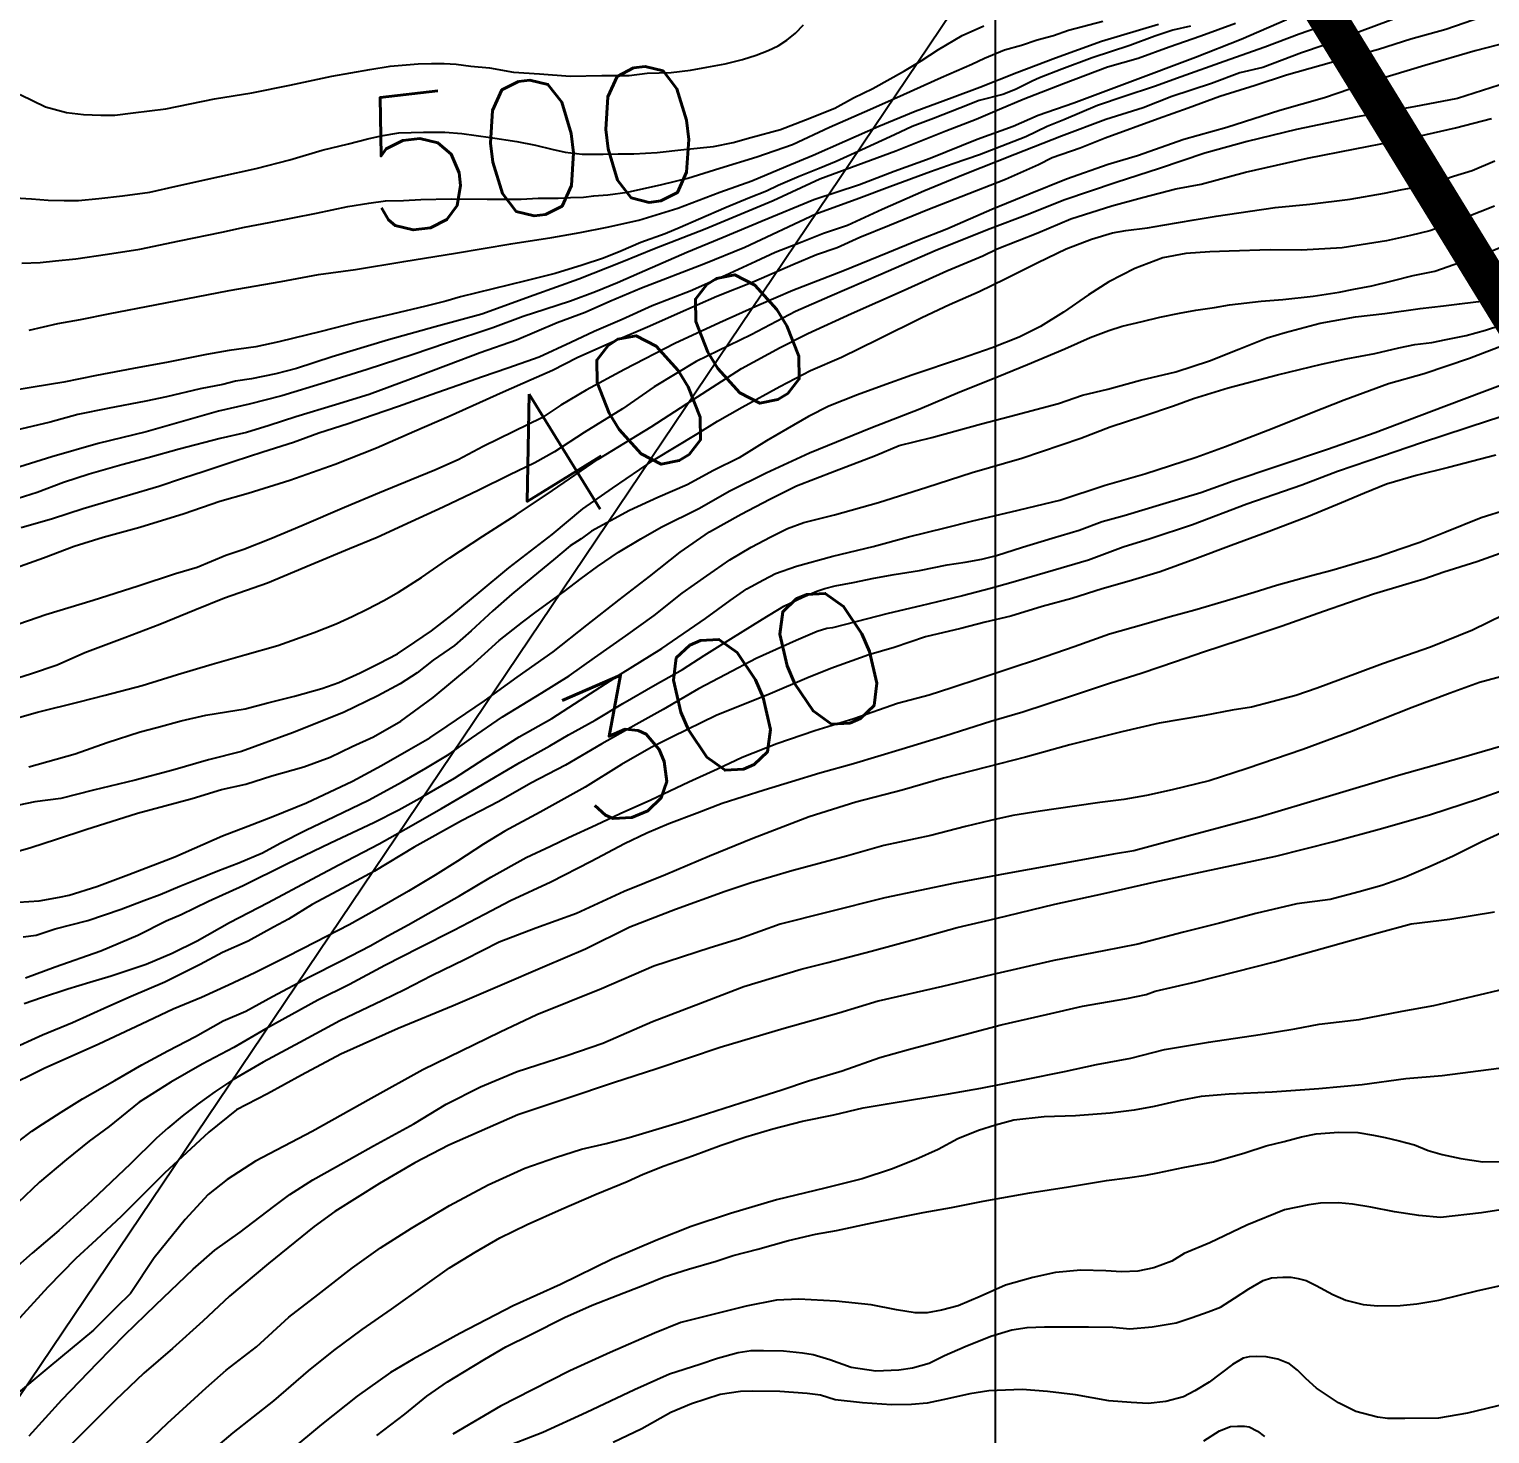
# Model space of a CAD drawing. Header units: millimetres. Extents: x 548366 to 1117317, y 7446967 to 14899125.
# Drawn here: x 555056.7 to 555515.4, y 7456425.4 to 7456866.6 of the extents above; entities that cross this region are included whole.
import ezdxf
from ezdxf.enums import TextEntityAlignment as Align

# ---------------------------------------------------------------- set-up
doc = ezdxf.new("R2010")
doc.units = ezdxf.units.MM
doc.header["$MEASUREMENT"] = 0
doc.linetypes.add('ACAD_ISO11W100', pattern=[33, 12, -3, 12, -3, 0, -3])
for name, color, linetype in [('CURVA_INTERMEDIÁRIA', 32, 'Continuous'), ('CURVA_MESTRA', 36, 'Continuous'), ('ELETRO_PROP', 230, 'Continuous'), ('MALHA_TM', 8, 'Continuous'), ('RADIAIS', 222, 'Continuous'), ('TXT_CURVA_MESTRA', 7, 'Continuous')]:
    doc.layers.add(name, color=color, linetype=linetype)
doc.styles.add('ROMANS', font='romans.shx')

msp = doc.modelspace()

# ---------------------------------------------------------------- linework, layer by layer
at = {"layer": 'CURVA_INTERMEDIÁRIA'}
for points, elevation in [([(555466.38, 7456868.75), (555455.54, 7456865.08), (555444.7, 7456860.96), (555432.01, 7456856.44), (555418.48, 7456851.61), (555410.06, 7456848.56), (555400.56, 7456845.43), (555392.23, 7456842.65), (555381.57, 7456838.09), (555376.41, 7456836.08), (555369.69, 7456832.77), (555364.04, 7456830.62), (555355.08, 7456827.13), (555346.84, 7456824.35), (555339.76, 7456821.84), (555326.98, 7456817.07), (555317.22, 7456813.4), (555303.69, 7456808.48), (555281.42, 7456798.06), (555268.52, 7456792.78), (555248.99, 7456785.26), (555238.99, 7456781.01), (555231.29, 7456777.61), (555222.51, 7456774.39), (555209.7, 7456768.93), (555198.32, 7456764.9), (555188.37, 7456761.14), (555176.39, 7456756.71), (555163.4, 7456751.88), (555152.82, 7456748.56), (555140.37, 7456744.8), (555132.04, 7456742.12), (555124.89, 7456739.94), (555116.65, 7456738.06), (555103.74, 7456734.65), (555093.98, 7456731.97), (555085.74, 7456729.73), (555075.52, 7456726.78), (555067.46, 7456724.18), (555059.13, 7456721.05), (555047.15, 7456717.34)], 440), ([(555050.89, 7456696.89), (555061.13, 7456700.5), (555070.76, 7456704.16), (555079.91, 7456707.02), (555091.45, 7456710.2), (555105.37, 7456714.49), (555116.58, 7456718.35), (555125.41, 7456720.89), (555138.54, 7456724.95), (555152.7, 7456729.95), (555165.75, 7456735.12), (555177.68, 7456740.29), (555188.56, 7456745), (555205.51, 7456752.71), (555214.26, 7456756.53), (555220.98, 7456759.53), (555228.78, 7456763.43), (555239.36, 7456768.19), (555251.61, 7456773.44), (555260.28, 7456777.34), (555272.59, 7456782.7), (555284.2, 7456787.39), (555296.54, 7456792.64), (555303.94, 7456795.82), (555310.46, 7456798.05), (555317.54, 7456801.23), (555326.83, 7456805.08), (555338.92, 7456809.93), (555349.34, 7456814.06), (555363.27, 7456819.47), (555373.61, 7456824.08), (555377.96, 7456826.27), (555386.71, 7456829.37), (555394.59, 7456832.47), (555411.22, 7456838.51), (555420.61, 7456841.93), (555430.6, 7456845.54), (555441.74, 7456849.04), (555451.53, 7456852.22), (555469.75, 7456857.38), (555480.39, 7456860.35), (555490.58, 7456863.53), (555501.56, 7456866.55), (555513.09, 7456870.6)], 420), ([(555487.99, 7456870.8), (555475.27, 7456866.05), (555463.35, 7456861.58), (555456.27, 7456859.16), (555444.13, 7456854.56), (555436.87, 7456852.86), (555428, 7456849.55), (555415.55, 7456845.43), (555406.5, 7456841.94), (555394.79, 7456838.23), (555380.91, 7456833.03), (555366.21, 7456827.21), (555350.08, 7456820.86), (555337.66, 7456815.72), (555324.58, 7456809.99), (555313.65, 7456804.88), (555306.12, 7456802.38), (555299.31, 7456799.69), (555290.98, 7456796.47), (555284.92, 7456793.65), (555275.33, 7456789.26), (555264.22, 7456784.34), (555252.31, 7456779.68), (555242.9, 7456775.38), (555234.07, 7456771.59), (555226.72, 7456768.19), (555216.78, 7456763.62), (555207.01, 7456760.13), (555199.04, 7456757.44), (555193.39, 7456755.38), (555182.95, 7456751.77), (555172.64, 7456748.1), (555164.67, 7456745.33), (555156.79, 7456742.64), (555147.65, 7456739.69), (555139.67, 7456736.73), (555130.03, 7456733.75), (555120.98, 7456730.79), (555111.66, 7456727.66), (555104.85, 7456725.51), (555097.41, 7456722.92), (555087.47, 7456720.05), (555073.6, 7456715.89), (555064.01, 7456712.76), (555054.15, 7456709.98)], 430), ([(555054.39, 7456793.09), (555060.06, 7456793.28), (555064.88, 7456793.84), (555071.3, 7456794.41), (555081.22, 7456795.92), (555091.42, 7456797.52), (555103.89, 7456800.07), (555117.11, 7456802.81), (555124.29, 7456804.41), (555132.01, 7456805.85), (555146.84, 7456808.78), (555156.75, 7456810.95), (555163.36, 7456811.99), (555168.56, 7456812.65), (555174.23, 7456812.74), (555179.61, 7456813.12), (555189.21, 7456813.32), (555200.45, 7456813.22), (555211.22, 7456813.22), (555216.51, 7456813.5), (555222.74, 7456813.5), (555226.62, 7456813.69), (555230.77, 7456813.79), (555233.98, 7456814.26), (555238.42, 7456814.54), (555244.56, 7456815.39), (555255.32, 7456817.77), (555263.53, 7456819.84), (555273.55, 7456822.96), (555285.16, 7456826.45), (555296.4, 7456830.41), (555308.02, 7456835.79), (555320.68, 7456841.36), (555331.23, 7456846.12), (555343.13, 7456851.41), (555352.67, 7456855.65), (555356.73, 7456857.45), (555362.96, 7456860.09), (555368.35, 7456861.6), (555373.26, 7456863.3), (555378.36, 7456864.62), (555383.08, 7456866.32), (555393.84, 7456869.11)], 490), ([(555421.4, 7456867.54), (555415.8, 7456866.29), (555410.2, 7456864.43), (555402.31, 7456861.52), (555390.48, 7456857.58), (555380.94, 7456854.06), (555373.93, 7456851.33), (555371.64, 7456850.29), (555370.4, 7456849.67), (555368.53, 7456848.74), (555366.45, 7456847.7), (555362.41, 7456846.04), (555355.04, 7456844.17), (555348.92, 7456841.79), (555340.62, 7456838.58), (555333.98, 7456835.98), (555328.38, 7456833.39), (555318.14, 7456828.69), (555310.05, 7456825.06), (555304.76, 7456822.88), (555298.43, 7456820.29), (555291.89, 7456817.49), (555288.26, 7456815.73), (555282.87, 7456813.66), (555275.6, 7456810.55), (555266.89, 7456806.81), (555261.08, 7456804.33), (555256.41, 7456802.36), (555248.76, 7456799.59), (555242.43, 7456796.9), (555237.03, 7456794.72), (555230.29, 7456792.44), (555221.89, 7456789.85), (555212.65, 7456787.57), (555202.38, 7456785.08), (555192.11, 7456782.49), (555187.47, 7456781.21), (555181.24, 7456779.55), (555170.66, 7456777.06), (555159.76, 7456774.58), (555148.35, 7456771.67), (555135.07, 7456768.36), (555127.81, 7456766.8), (555119.51, 7456765.66), (555112.35, 7456764.42), (555100.35, 7456762.02), (555089.46, 7456760.05), (555077.83, 7456757.77), (555067.56, 7456755.69), (555057.86, 7456754.1), (555048, 7456752.45)], 470), ([(555435.53, 7456868.4), (555424.6, 7456864.37), (555414.66, 7456860.97), (555404.92, 7456857.35), (555395.34, 7456854.66), (555381.45, 7456849.38), (555368.82, 7456844.46), (555361.38, 7456841.41), (555354.12, 7456838.19), (555344.57, 7456834.57), (555328.8, 7456828.3), (555304.96, 7456819.44), (555290.3, 7456812.69), (555268.98, 7456803.73), (555253.03, 7456797.65), (555242.77, 7456793.39), (555229.24, 7456788.11), (555215.26, 7456783), (555198.78, 7456777.09), (555184.2, 7456773.12), (555169.5, 7456769), (555151.76, 7456763.63), (555140.65, 7456760.05), (555134.13, 7456758.32), (555126.52, 7456756.8), (555121.41, 7456755.99), (555117.47, 7456755.01), (555110.39, 7456753.67), (555099.82, 7456751.16), (555093.28, 7456749.73), (555081.27, 7456747.49), (555071.95, 7456745.61), (555063.29, 7456743.19), (555052.18, 7456740.5)], 460), ([(555053.79, 7456846.13), (555061.82, 7456842.17), (555068.34, 7456840.38), (555073.72, 7456839.81), (555079.2, 7456839.62), (555083.54, 7456839.62), (555089.31, 7456840.28), (555099.58, 7456841.61), (555114.88, 7456844.72), (555126.6, 7456846.61), (555138.5, 7456849.06), (555151.72, 7456851.8), (555163.62, 7456853.97), (555170.04, 7456854.93), (555178.82, 7456855.68), (555182.98, 7456855.78), (555186.94, 7456855.78), (555190.72, 7456855.59), (555195.35, 7456854.93), (555201.21, 7456854.46), (555208.76, 7456853.13), (555216.89, 7456852.57), (555226.52, 7456851.81), (555236.53, 7456852), (555245.13, 7456852.1), (555250.79, 7456852.76), (555258.25, 7456853.04), (555264.3, 7456853.7), (555269.49, 7456854.65), (555275.25, 7456855.68), (555280.64, 7456857.1), (555284.98, 7456858.42), (555288.76, 7456859.93), (555291.88, 7456861.35), (555294.61, 7456863.14), (555297.35, 7456865.31), (555299.81, 7456867.95)], 510), ([(555056.61, 7456772.09), (555065.67, 7456774.17), (555072.76, 7456775.39), (555082.09, 7456777.29), (555096.17, 7456780.03), (555119.5, 7456784.56), (555135.84, 7456787.29), (555147.55, 7456789.56), (555159.16, 7456791.11), (555174.27, 7456793.66), (555190.51, 7456796.2), (555207.89, 7456799.13), (555220.83, 7456801.11), (555229.69, 7456802.74), (555238.19, 7456804.44), (555248.11, 7456806.61), (555260.39, 7456810.38), (555273.61, 7456815.39), (555283.62, 7456818.97), (555294.3, 7456823.5), (555302.86, 7456827.04), (555312.78, 7456831.38), (555323.55, 7456836.1), (555334.88, 7456840.82), (555346.5, 7456845.16), (555355.19, 7456848.37), (555366.81, 7456853.04), (555378.99, 7456857.57), (555393.44, 7456862.85), (555411.39, 7456868.14)], 480), ([(555524.16, 7456863.27), (555510.78, 7456859.82), (555495, 7456855.21), (555479.39, 7456850.43), (555463.45, 7456845.07), (555449.44, 7456841.09), (555432.77, 7456835.68), (555419.3, 7456831.96), (555404.76, 7456826.82), (555395.55, 7456824.13), (555382.43, 7456819.52), (555371, 7456814.92), (555359.03, 7456809.96), (555344.84, 7456803.75), (555335.8, 7456800.21), (555326.34, 7456796.34), (555312.24, 7456790.59), (555296.46, 7456784.56), (555285.83, 7456779.87), (555273.5, 7456774.38), (555259.44, 7456767.87), (555243.66, 7456759.72), (555231.6, 7456753.25), (555223.62, 7456748.47), (555217.62, 7456744.52), (555208.85, 7456740.27), (555199.27, 7456735.49), (555191.38, 7456731.33), (555184.02, 7456728.05), (555176.67, 7456725.04), (555166.65, 7456720.96), (555155.67, 7456716.39), (555142.29, 7456710.55), (555132.53, 7456706.47), (555124.02, 7456703.11), (555118.44, 7456701.25), (555109.4, 7456697.53), (555102.57, 7456695.49), (555090.89, 7456691.63), (555076.79, 7456687.11), (555061.9, 7456682.6), (555050.73, 7456678.79)], 410), ([(555047.33, 7456648.69), (555059.3, 7456652.05), (555072.32, 7456655.29), (555080.47, 7456657.41), (555092.09, 7456660.42), (555103.26, 7456663.88), (555114.07, 7456667.16), (555124.36, 7456670.08), (555134.73, 7456673), (555146.15, 7456677.13), (555153.06, 7456679.78), (555158.12, 7456682.09), (555162.81, 7456684.39), (555168.04, 7456687.14), (555172.65, 7456689.79), (555179.84, 7456694.4), (555188.79, 7456700.51), (555199.12, 7456707.31), (555209.58, 7456714.04), (555221.02, 7456721.66), (555235.38, 7456731.49), (555252.01, 7456741.73), (555265.04, 7456750.15), (555280.38, 7456759.98), (555292.52, 7456766.62), (555301.18, 7456771.01), (555314.92, 7456777.3), (555331.5, 7456784.57), (555344.89, 7456790.68), (555356.2, 7456795.43), (555360.64, 7456797.65), (555373.4, 7456802.61), (555383.78, 7456807.03), (555396.63, 7456811.11), (555406.29, 7456813.68), (555416.75, 7456816.42), (555424.72, 7456817.95), (555438.64, 7456821.67), (555458.14, 7456826.1), (555473.12, 7456829.02), (555484.9, 7456831.27), (555493.06, 7456833.04), (555504.58, 7456835.61), (555515.93, 7456838.53)], 390), ([(555056.49, 7456634.93), (555071.12, 7456639.01), (555081.14, 7456642.55), (555091.49, 7456645.87), (555096.72, 7456647.28), (555104.34, 7456649.32), (555112.14, 7456651.09), (555118.61, 7456652.15), (555124.47, 7456653.13), (555131.65, 7456654.99), (555139.98, 7456657.11), (555148.58, 7456659.51), (555153.9, 7456661.37), (555160.62, 7456664.44), (555166.47, 7456667.36), (555172.32, 7456670.38), (555177.82, 7456674.01), (555182.96, 7456677.64), (555189.52, 7456682.6), (555197.94, 7456689.69), (555207.25, 7456697.39), (555215.46, 7456703.68), (555220.95, 7456707.84), (555230.53, 7456715.9), (555239.84, 7456722.46), (555252.78, 7456731.23), (555266.43, 7456739.46), (555272.88, 7456743.42), (555280.6, 7456747.85), (555292.39, 7456754.32), (555302.05, 7456759.37), (555311.8, 7456763.62), (555323.33, 7456769.2), (555337.05, 7456776.08), (555345.65, 7456780.16), (555355.04, 7456784.23), (555363.2, 7456788.22), (555373.48, 7456793.27), (555382.35, 7456797.61), (555390.33, 7456800.62), (555396.89, 7456802.66), (555401.05, 7456803.37), (555407.88, 7456804.16), (555412.75, 7456804.99), (555422.5, 7456806.67), (555429.41, 7456807.82), (555440.14, 7456809.42), (555448.03, 7456810.57), (555458.85, 7456811.63), (555471.52, 7456813.23), (555482.34, 7456815.09), (555487.83, 7456816.27), (555493.68, 7456817.33), (555498.91, 7456818.66), (555503.97, 7456820.43), (555509.82, 7456822.2), (555517, 7456825.22)], 380), ([(555516.89, 7456810.99), (555503.41, 7456805.7), (555496.56, 7456803.26), (555490.46, 7456801.76), (555482.95, 7456800.08), (555469.07, 7456797.92), (555456.3, 7456797.17), (555446.36, 7456797.26), (555433.51, 7456796.88), (555427.41, 7456796.69), (555419.91, 7456796.13), (555412.68, 7456794.81), (555403.86, 7456791.44), (555395.79, 7456787.22), (555389.32, 7456783.19), (555381.48, 7456777.7), (555374.26, 7456773.2), (555367.6, 7456769.82), (555359.06, 7456766.54), (555349.49, 7456763.17), (555333.82, 7456757.92), (555324.53, 7456754.54), (555316.76, 7456751.69), (555307.76, 7456748.22), (555301.38, 7456744.94), (555294.71, 7456741.09), (555288.24, 7456737.25), (555279.61, 7456732), (555271.54, 7456727.97), (555263.28, 7456723.47), (555254.12, 7456719.46), (555245.2, 7456715.43), (555233.29, 7456708.87), (555230, 7456706.52), (555226.53, 7456704.27), (555221.28, 7456699.96), (555214.8, 7456694.52), (555208.2, 7456689.12), (555202.29, 7456683.87), (555195.44, 7456677.59), (555190.19, 7456672.99), (555183.52, 7456668.4), (555178.46, 7456664.46), (555173.2, 7456660.99), (555166.19, 7456657.2), (555155.4, 7456651.95), (555139.36, 7456645.57), (555123.31, 7456639.67), (555112.99, 7456637.04), (555101.76, 7456633.8), (555089.94, 7456630.71), (555076.8, 7456627.61), (555066.57, 7456624.99), (555058.41, 7456623.86), (555047.9, 7456621.71)], 370), ([(555049.54, 7456607.31), (555057.14, 7456609.56), (555065.2, 7456612.14), (555074.49, 7456615.23), (555090.63, 7456620.29), (555107.8, 7456624.89), (555117.09, 7456627.79), (555124.69, 7456629.48), (555132.85, 7456632.11), (555142.87, 7456634.88), (555151.22, 7456637.88), (555158.07, 7456641.26), (555164.83, 7456644.35), (555173.37, 7456649.23), (555183.5, 7456656.63), (555195.23, 7456666.38), (555204.3, 7456674.53), (555211.62, 7456680.34), (555215.93, 7456683.62), (555224.66, 7456690), (555230.01, 7456694.03), (555235.17, 7456697.78), (555241.73, 7456702.28), (555248.77, 7456706.5), (555255.15, 7456710.15), (555267.14, 7456716.13), (555276.53, 7456721.47), (555288.07, 7456727.28), (555301.77, 7456733.47), (555321, 7456741.35), (555336.36, 7456747.39), (555348.94, 7456752.64), (555358.69, 7456756.58), (555370.24, 7456761.27), (555381.96, 7456766.15), (555389.85, 7456769.8), (555395.73, 7456772), (555399.96, 7456773.31), (555406.24, 7456774.81), (555411.78, 7456776.12), (555417.97, 7456777.43), (555423.04, 7456778.37), (555428.95, 7456779.21), (555433.64, 7456780.06), (555443.59, 7456781.18), (555450.34, 7456781.65), (555459.91, 7456782.78), (555468.05, 7456784.03), (555472.65, 7456784.88), (555478.37, 7456786), (555484.75, 7456787.5), (555491.32, 7456789.19), (555498.17, 7456790.6), (555506.14, 7456793.41), (555515.06, 7456796.6), (555521.53, 7456799.32)], 360), ([(555054.75, 7456581.5), (555058.88, 7456582.06), (555064.79, 7456584.03), (555075.11, 7456586.66), (555085.52, 7456590.13), (555092.65, 7456592.94), (555097.82, 7456594.81), (555104.01, 7456597.44), (555109.25, 7456599.46), (555115.92, 7456602.18), (555122.48, 7456604.71), (555129.9, 7456607.9), (555135.53, 7456610.9), (555143.5, 7456615.03), (555152.51, 7456619.24), (555163.21, 7456624.4), (555173.77, 7456630.19), (555181.19, 7456634.5), (555188.6, 7456638.9), (555195.54, 7456643.87), (555205.3, 7456650.62), (555217.69, 7456658.12), (555226.28, 7456663.43), (555234.17, 7456669.15), (555244.02, 7456676.09), (555252.93, 7456682.47), (555261.75, 7456689.4), (555269.5, 7456694.89), (555276.72, 7456699.96), (555283.38, 7456703.89), (555289.57, 7456707.17), (555294.83, 7456709.71), (555299.99, 7456711.67), (555309.56, 7456714.02), (555323.45, 7456717.96), (555338.53, 7456722.69), (555352.79, 7456727.38), (555368.37, 7456731.88), (555386.94, 7456738.16), (555396.11, 7456741.66), (555406.71, 7456745.13), (555416.1, 7456748.32), (555422.38, 7456750.57), (555433.27, 7456753.94), (555448.75, 7456758.07), (555462.51, 7456761.37), (555470.3, 7456763.06), (555479.3, 7456764.75), (555486.81, 7456766.53), (555491.88, 7456767.56), (555497.22, 7456768.22), (555501.73, 7456769.15), (555507.92, 7456770.37), (555514.02, 7456772.06), (555518.9, 7456773.65)], 340), ([(555055.45, 7456568.58), (555064.85, 7456572.08), (555079.13, 7456577.05), (555090.74, 7456582.02), (555099.65, 7456586.48), (555104.34, 7456588.51), (555113.01, 7456592.65), (555123.88, 7456597.62), (555137.61, 7456604.43), (555151.33, 7456611.06), (555164.86, 7456617.39), (555172.78, 7456621.35), (555180.33, 7456625.58), (555190.19, 7456631.38), (555199.78, 7456637.46), (555210.56, 7456644.36), (555220.85, 7456650.04), (555229.7, 7456655.84), (555242.41, 7456663.95), (555255.4, 7456672.05), (555269.04, 7456681.53), (555276.84, 7456687.12), (555282, 7456690.8), (555287.25, 7456693.65), (555291.03, 7456695.59), (555297.66, 7456697.89), (555309.09, 7456701.11), (555321.71, 7456704.15), (555332.86, 7456707.09), (555344.36, 7456709.97), (555353.02, 7456712.18), (555365.09, 7456715.04), (555380.39, 7456718.63), (555394.57, 7456723.41), (555407.01, 7456726.91), (555423.12, 7456732.11), (555432.34, 7456735.52), (555447.08, 7456741.13), (555459.33, 7456746.1), (555469.65, 7456750.15), (555483.62, 7456755.26), (555494.76, 7456758.39), (555509.05, 7456763.27), (555520.75, 7456767.78)], 330), ([(555055.07, 7456560.58), (555060.52, 7456562.47), (555068.81, 7456565.12), (555075.65, 7456567.29), (555082.4, 7456569.22), (555087.71, 7456571.07), (555093.35, 7456572.92), (555101.55, 7456576.37), (555109.41, 7456580.2), (555119.54, 7456585.99), (555131.69, 7456592.26), (555145.45, 7456599.57), (555153.89, 7456604.15), (555166.58, 7456610.72), (555174.95, 7456615.39), (555186.13, 7456621.82), (555197.23, 7456628.25), (555210.75, 7456636.21), (555220.14, 7456641.48), (555226.01, 7456644.93), (555234.46, 7456649.6), (555243.14, 7456654.74), (555253.28, 7456660.61), (555261.81, 7456665.43), (555268.69, 7456669.82), (555277.06, 7456675.13), (555286.96, 7456681.24), (555293.63, 7456685.34), (555299.59, 7456688.23), (555304.01, 7456690.08), (555306.51, 7456690.89), (555309.8, 7456691.77), (555315.49, 7456692.76), (555321.93, 7456694.13), (555328.36, 7456695.33), (555336.25, 7456696.54), (555344.94, 7456698.31), (555350.57, 7456699.19), (555355.88, 7456700.08), (555360.46, 7456701.28), (555368.59, 7456703.86), (555377.92, 7456706.67), (555386.44, 7456709.2), (555393.6, 7456711.93), (555400.52, 7456713.86), (555412.75, 7456717.48), (555424.65, 7456721.1), (555434.79, 7456724.71), (555448.21, 7456729.25), (555464.46, 7456734.72), (555479.42, 7456739.95), (555497.04, 7456746.62), (555512.88, 7456752.61), (555525.43, 7456757.27)], 320), ([(555527.86, 7456747.69), (555515.33, 7456743.64), (555493.93, 7456736.65), (555477.44, 7456731.02), (555467.54, 7456727.65), (555456.37, 7456723.35), (555439.08, 7456717.4), (555422.02, 7456710.89), (555408.67, 7456706.47), (555400.25, 7456703.85), (555389.31, 7456699.83), (555378.21, 7456696.54), (555364.94, 7456692.68), (555358.58, 7456690.91), (555349.74, 7456688.63), (555336.71, 7456685.42), (555326.41, 7456683.09), (555316.28, 7456680.43), (555308.95, 7456678.59), (555307.21, 7456678.32), (555304.15, 7456677.43), (555297.56, 7456674.62), (555285.01, 7456668.91), (555275.43, 7456663.85), (555266.83, 7456659.43), (555255.81, 7456652.92), (555247.28, 7456648.17), (555236.53, 7456642.16), (555225.1, 7456635.41), (555214.24, 7456629.78), (555204.19, 7456623.99), (555192.44, 7456617.89), (555177.58, 7456609.63), (555165.11, 7456602.15), (555153.6, 7456595.96), (555145.48, 7456591.62), (555138.08, 7456587.04), (555133.41, 7456584.55), (555125.47, 7456580.15), (555117.34, 7456576.53), (555110.34, 7456572.75), (555099.24, 7456567.29), (555088.7, 7456562.71), (555081.38, 7456559.49), (555070.21, 7456554.45), (555060.88, 7456550.6), (555050.26, 7456545.77)], 310), ([(555053.37, 7456517.3), (555057.48, 7456520.43), (555060.85, 7456522.68), (555066.7, 7456526.44), (555073.38, 7456530.62), (555083.59, 7456536.41), (555092.04, 7456541.31), (555100.24, 7456545.65), (555108.85, 7456550.15), (555117.54, 7456555.13), (555124.67, 7456558.16), (555133.04, 7456562.74), (555144.46, 7456568.77), (555154.68, 7456573.91), (555163.76, 7456578.65), (555169.29, 7456581.77), (555175.72, 7456585.22), (555182, 7456588.84), (555191.81, 7456594.38), (555201.62, 7456600.25), (555212.72, 7456606.44), (555220.42, 7456609.94), (555226.05, 7456612.67), (555234.74, 7456616.69), (555242.22, 7456620.23), (555251.87, 7456624.57), (555263.86, 7456630.19), (555272.87, 7456634.29), (555280.57, 7456637.88), (555291.43, 7456642.22), (555303.41, 7456646.32), (555315.64, 7456650.1), (555329.4, 7456654.84), (555339.35, 7456657.53), (555346.43, 7456659.78), (555355.36, 7456662.76), (555365.41, 7456666.13), (555372.97, 7456668.62), (555384.8, 7456672.72), (555395.96, 7456676.69), (555406.74, 7456679.75), (555415.02, 7456682.08), (555422.74, 7456684.25), (555432.72, 7456687.14), (555441.41, 7456689.79), (555448.4, 7456691.96), (555459.41, 7456694.98), (555465.77, 7456696.66), (555472.12, 7456698.51), (555480.01, 7456700.84), (555487.57, 7456703.42), (555493.44, 7456705.5), (555501.24, 7456708.56), (555512.67, 7456713.22), (555520.77, 7456715.67)], 290), ([(555521.54, 7456702.97), (555511.28, 7456699.24), (555500.93, 7456696.02), (555494.72, 7456693.79), (555489.01, 7456692.21), (555478.85, 7456689.14), (555463.21, 7456683.68), (555450.21, 7456679.05), (555436.72, 7456674.58), (555425.48, 7456670.89), (555416.7, 7456667.83), (555406.19, 7456664.27), (555395.92, 7456661.05), (555383.67, 7456656.99), (555368.69, 7456652.11), (555358.68, 7456649.1), (555344.28, 7456644.55), (555330.79, 7456640.41), (555315.55, 7456635.78), (555304.98, 7456632.86), (555296.04, 7456630.21), (555287.52, 7456627.57), (555274.27, 7456623.35), (555266.41, 7456620.29), (555257.55, 7456616.98), (555250.6, 7456614.09), (555243.67, 7456610.72), (555233.16, 7456605.18), (555220.49, 7456598.64), (555207.82, 7456592.77), (555199.63, 7456588.55), (555189.97, 7456583.45), (555179.29, 7456578), (555168.37, 7456572.46), (555157.27, 7456566.5), (555147.26, 7456561.62), (555139.17, 7456557.1), (555130.98, 7456552.56), (555120.88, 7456546.77), (555111.03, 7456541.47), (555101.09, 7456535.85), (555091.16, 7456529.56), (555081.76, 7456521.89), (555075.46, 7456517.34), (555068.34, 7456511.55), (555059.9, 7456504.44), (555053.11, 7456497.9)], 280), ([(555524.68, 7456685.03), (555509.99, 7456677.79), (555496.76, 7456672.44), (555481.64, 7456667.2), (555468.51, 7456662.37), (555461.19, 7456659.59), (555454.47, 7456657.29), (555446.91, 7456655.29), (555440.51, 7456653.61), (555434.52, 7456652.67), (555425.81, 7456650.99), (555411.53, 7456648.58), (555399.77, 7456645.85), (555383.53, 7456641.83), (555369.56, 7456637.95), (555357.28, 7456634.8), (555343.84, 7456631.34), (555330.82, 7456627.56), (555316.25, 7456623.75), (555301.66, 7456619.23), (555283.91, 7456612.42), (555270.37, 7456606.86), (555256.51, 7456600.98), (555243.51, 7456595.69), (555228.5, 7456588.87), (555215.8, 7456584.26), (555204.25, 7456579.85), (555193.54, 7456574.4), (555183.04, 7456569.26), (555174.54, 7456564.85), (555167.65, 7456561.53), (555154.21, 7456555.13), (555141.61, 7456548.31), (555130.17, 7456542.12), (555120.61, 7456536.56), (555114.94, 7456532.79), (555109.74, 7456529.05), (555104.7, 7456525.17), (555100.18, 7456521.39), (555096.61, 7456518.24), (555088.42, 7456510.16), (555076.35, 7456498.62), (555065.95, 7456489.29), (555057.62, 7456482.17), (555051.22, 7456476.5)], 270), ([(555524.19, 7456664.65), (555512.12, 7456661.4), (555502.98, 7456658.04), (555491.03, 7456653.49), (555471.93, 7456646.04), (555456.7, 7456640.38), (555439.17, 7456634.4), (555427.2, 7456630.52), (555415.68, 7456627.64), (555407.6, 7456625.85), (555400.46, 7456624.59), (555392.9, 7456623.65), (555384.92, 7456622.5), (555374.21, 7456620.92), (555365.6, 7456619.56), (555358.57, 7456617.99), (555350.72, 7456616.18), (555339.8, 7456613.34), (555325.1, 7456610.2), (555313.34, 7456606.84), (555296.23, 7456602.22), (555283.42, 7456598.45), (555275.26, 7456595.7), (555259.62, 7456590.04), (555245.34, 7456584.48), (555231.38, 7456577.66), (555218.57, 7456572.2), (555204.42, 7456566.06), (555189.83, 7456559.77), (555172.51, 7456552.74), (555154.55, 7456544.66), (555142.16, 7456538.05), (555131.49, 7456532.21), (555121.72, 7456527.17), (555113.11, 7456520.14), (555099.15, 7456507.24), (555085.61, 7456493.7), (555077.68, 7456486.28), (555071.28, 7456480.41), (555062.56, 7456471.49), (555052.59, 7456460.58)], 260), ([(555056.69, 7456424.74), (555066.87, 7456436.07), (555078.11, 7456447.71), (555086.66, 7456456.5), (555096.42, 7456465.94), (555108.18, 7456477.06), (555115.01, 7456483.04), (555122.88, 7456488.7), (555133.48, 7456496.78), (555138.52, 7456500.56), (555145.73, 7456505.15), (555152.87, 7456509.13), (555164.84, 7456515.85), (555177.44, 7456522.77), (555187.63, 7456528.96), (555198.44, 7456534.42), (555209.88, 7456539.14), (555225.5, 7456544.22), (555236.84, 7456548.11), (555252.38, 7456554.92), (555267.5, 7456560.7), (555281.15, 7456565.84), (555299.06, 7456571.33), (555307.46, 7456573.43), (555321.11, 7456577), (555335.7, 7456580.99), (555348.09, 7456584.45), (555360.25, 7456587.21), (555378.73, 7456591.72), (555394.16, 7456595.08), (555410.33, 7456598.75), (555430.88, 7456603.18), (555448.2, 7456606.85), (555466.37, 7456611.46), (555481.8, 7456615.66), (555496.81, 7456619.96), (555511.79, 7456624.84), (555520.08, 7456627.78)], 240), ([(555519.05, 7456614.2), (555512.85, 7456611.36), (555503.93, 7456606.85), (555496.71, 7456603.57), (555488.62, 7456600.11), (555481.48, 7456597.59), (555474.34, 7456595.6), (555465.21, 7456593.18), (555454.81, 7456591.82), (555441.9, 7456588.78), (555430.46, 7456585.74), (555419.24, 7456582.98), (555404.85, 7456579.2), (555394.14, 7456577.1), (555378.5, 7456574.06), (555358.87, 7456569.55), (555343.54, 7456565.88), (555323.26, 7456561.32), (555310.98, 7456557.54), (555293.76, 7456552.72), (555273.71, 7456546.74), (555253.76, 7456540.02), (555240.22, 7456535.62), (555225.56, 7456530.74), (555210.13, 7456525.6), (555188.5, 7456516.05), (555177.79, 7456510.49), (555166.69, 7456504.04), (555152.62, 7456495.22), (555146.11, 7456490.5), (555131.83, 7456478.86), (555119.55, 7456468.58), (555111.15, 7456460.81), (555101.65, 7456452.13), (555092.62, 7456444.47), (555083.69, 7456435.87), (555069.42, 7456421.6)], 230), ([(555088.53, 7456417.78), (555100.08, 7456428.69), (555112.26, 7456439.81), (555118.5, 7456445.35), (555128.05, 7456452.69), (555138.24, 7456462.03), (555147.27, 7456469.06), (555158.19, 7456477.55), (555166.97, 7456483.82), (555176.73, 7456490.01), (555188.7, 7456497.14), (555200.77, 7456503.54), (555212.32, 7456508.79), (555221.98, 7456512.15), (555230.07, 7456514.77), (555237.83, 7456516.55), (555245.05, 7456518.48), (555261.85, 7456523.52), (555280.12, 7456529.39), (555293.03, 7456533.48), (555301.43, 7456536.21), (555312.01, 7456539.38), (555323.77, 7456543.58), (555332.8, 7456546.1), (555344.98, 7456549.35), (555361.88, 7456553.86), (555376.16, 7456557.11), (555387.46, 7456559.68), (555401.42, 7456562.09), (555407.51, 7456563.35), (555410.24, 7456564.4), (555423.05, 7456567.34), (555447.73, 7456573.63), (555462.72, 7456577.86), (555479.94, 7456582.68), (555490.65, 7456585.62), (555502.83, 7456586.99), (555516.9, 7456589.29)], 220), ([(555109.22, 7456415.93), (555120.68, 7456425.73), (555133.54, 7456435.78), (555144.42, 7456445.17), (555152.29, 7456451.57), (555161.19, 7456458.16), (555170.43, 7456464.51), (555181.06, 7456472.08), (555188.64, 7456477.52), (555196.7, 7456482.44), (555204.45, 7456486.89), (555213.1, 7456491.09), (555223.82, 7456495.95), (555234.7, 7456500.65), (555244.51, 7456504.68), (555249.52, 7456506.96), (555256.03, 7456509.52), (555264.94, 7456512.65), (555274.01, 7456516.1), (555281.75, 7456518.66), (555290.16, 7456521.13), (555299.48, 7456523.6), (555309.37, 7456525.58), (555318.6, 7456527.8), (555326.1, 7456529.06), (555334.43, 7456530.38), (555345.39, 7456532.19), (555355.53, 7456533.92), (555369.38, 7456536.72), (555381.83, 7456539.19), (555391.88, 7456541.34), (555402.66, 7456543.34), (555413.22, 7456546.14), (555427.07, 7456548.44), (555443.31, 7456550.83), (555454.19, 7456552.56), (555461.76, 7456554.06), (555474.37, 7456555.55), (555487.89, 7456558.1), (555497.79, 7456559.91), (555510.32, 7456562.88), (555519.96, 7456565.18)], 210), ([(555165.88, 7456424.88), (555174.61, 7456431.51), (555181.57, 7456437.16), (555188.04, 7456441.69), (555192.81, 7456444.68), (555199.77, 7456448.8), (555206.4, 7456452.68), (555214.22, 7456456.62), (555224.82, 7456461.95), (555233.47, 7456465.75), (555241.48, 7456468.9), (555249.89, 7456472.13), (555256.04, 7456474.72), (555263.72, 7456477.14), (555272.46, 7456479.65), (555277.71, 7456481.38), (555285.55, 7456483.4), (555295.1, 7456486.07), (555303.59, 7456488.09), (555310.22, 7456489.22), (555321.46, 7456491.64), (555329.55, 7456493.34), (555337.4, 7456494.88), (555346.37, 7456496.52), (555356.32, 7456498.46), (555370.96, 7456501.05), (555383.09, 7456502.99), (555394.98, 7456504.93), (555401.61, 7456505.82), (555407.35, 7456506.62), (555411.16, 7456507.35), (555419.08, 7456509.08), (555428.62, 7456510.85), (555438.41, 7456513.6), (555445.12, 7456515.87), (555450.78, 7456517.16), (555456.2, 7456518.69), (555460.89, 7456519.58), (555467.93, 7456520.15), (555473.91, 7456519.99), (555478.85, 7456519.18), (555482.49, 7456518.45), (555486.93, 7456517.4), (555491.71, 7456516.11), (555496.07, 7456514.41), (555500.44, 7456513.12), (555506.26, 7456511.9), (555513.22, 7456510.77), (555518.88, 7456510.93)], 190), ([(555524.27, 7456496.61), (555512.78, 7456494.75), (555499.89, 7456493.36), (555493.13, 7456493.92), (555485.43, 7456495.12), (555478.02, 7456496.61), (555472.28, 7456497.54), (555467.83, 7456497.91), (555462.18, 7456497.82), (555458.56, 7456497.35), (555450.96, 7456495.78), (555439.09, 7456490.87), (555427.41, 7456485.4), (555419.44, 7456481.98), (555415.55, 7456479.57), (555409.89, 7456477.53), (555404.89, 7456476.51), (555399.7, 7456476.23), (555394.78, 7456476.6), (555386.93, 7456476.74), (555378.96, 7456476), (555371.91, 7456474.43), (555363.29, 7456472.02), (555355.32, 7456468.5), (555348.46, 7456465.63), (555343.17, 7456464.24), (555338.73, 7456463.4), (555334.92, 7456463.4), (555329.08, 7456464.33), (555321.13, 7456465.89), (555310, 7456467), (555298.42, 7456467.65), (555291.37, 7456467.37), (555281.82, 7456465.52), (555272.18, 7456463.02), (555261.34, 7456460.33), (555253, 7456457), (555239.11, 7456450.95), (555226.5, 7456445.2), (555214.73, 7456439.18), (555204.72, 7456434.09), (555189.7, 7456425.29)], 180), ([(555204.49, 7456420.68), (555218, 7456425.92), (555231.72, 7456432.13), (555246.74, 7456439.26), (555257.77, 7456444.17), (555267.28, 7456447.25), (555272.85, 7456449.1), (555279.34, 7456450.95), (555283.41, 7456451.51), (555287.31, 7456451.6), (555293.61, 7456451.42), (555299.54, 7456450.77), (555302.88, 7456450.3), (555308.07, 7456448.73), (555314.84, 7456446.32), (555322.53, 7456445.21), (555329.76, 7456445.49), (555334.03, 7456446.14), (555339.31, 7456447.62), (555344.12, 7456449.95), (555350.61, 7456452.82), (555358.67, 7456456.06), (555365.26, 7456458.01), (555370.08, 7456458.75), (555375.55, 7456459.03), (555389.36, 7456459.03), (555396.96, 7456458.84), (555402.34, 7456458.38), (555409.38, 7456459.03), (555416.87, 7456460.26), (555421.87, 7456461.92), (555426.97, 7456463.68), (555430.77, 7456465.16), (555435.22, 7456467.94), (555439.67, 7456470.91), (555444.21, 7456473.5), (555446.81, 7456474.33), (555450.42, 7456474.61), (555452.93, 7456474.61), (555455.24, 7456474.15), (555457.75, 7456473.59), (555460.9, 7456471.93), (555466.09, 7456469.15), (555470.14, 7456467.39), (555475.61, 7456466), (555480.24, 7456465.63), (555487.2, 7456465.72), (555492.48, 7456466.18), (555499.43, 7456467.39), (555511.76, 7456470.35), (555522.61, 7456472.85)], 170), ([(555520.5, 7456434.84), (555508.36, 7456431.87), (555499.27, 7456430.3), (555488.73, 7456430.18), (555483.35, 7456430.18), (555480.11, 7456430.64), (555473.34, 7456432.4), (555467.87, 7456435.08), (555460.92, 7456439.72), (555457.58, 7456442.77), (555455.02, 7456445.38), (555452.43, 7456447.33), (555448.81, 7456448.81), (555445.11, 7456449.55), (555442.23, 7456449.64), (555439.82, 7456449.55), (555437.88, 7456449.09), (555434.54, 7456447.14), (555427.21, 7456441.59), (555422.77, 7456438.9), (555419.15, 7456436.95), (555413.68, 7456435.56), (555408.12, 7456434.92), (555402.74, 7456435.19), (555395.79, 7456435.75), (555385.22, 7456437.6), (555376.45, 7456438.62), (555368.48, 7456439.27), (555358, 7456438.9), (555352.07, 7456437.97), (555345.12, 7456436.4), (555338.72, 7456435.01), (555333.81, 7456434.55), (555327.53, 7456434.44), (555318.35, 7456435.09), (555309.83, 7456436.02), (555305.19, 7456437.5), (555301.02, 7456438.06), (555292.4, 7456438.7), (555283.87, 7456438.8), (555280.02, 7456438.7), (555273.62, 7456437.78), (555264.63, 7456434.81), (555258.14, 7456432.03), (555249.06, 7456426.94), (555240.07, 7456422.68)], 160)]:
    msp.add_lwpolyline(points, dxfattribs=dict(at, elevation=elevation))
at = {"layer": 'CURVA_MESTRA'}
for points, elevation in [([(555451.51, 7456869.57), (555437.27, 7456863.39), (555422.96, 7456857.7), (555401.45, 7456849.64), (555384.7, 7456843.37), (555373.52, 7456839.47), (555365.72, 7456835.98), (555354.43, 7456831.95), (555339.65, 7456825.96), (555328.27, 7456821.93), (555317.43, 7456817.72), (555303.12, 7456813.02), (555286.9, 7456806.3), (555274.62, 7456801.2), (555263.16, 7456796.45), (555248.37, 7456789.92), (555241.47, 7456786.88), (555234.5, 7456784.14), (555226.62, 7456781.19), (555218.56, 7456778.5), (555211.84, 7456776.36), (555202.25, 7456772.77), (555187.73, 7456767.94), (555177.25, 7456764.45), (555162.84, 7456759.66), (555149.76, 7456755.63), (555135.96, 7456751.42), (555125.75, 7456748.82), (555116.07, 7456746.58), (555107.29, 7456744.08), (555093.35, 7456740.1), (555078.29, 7456736.43), (555063.78, 7456732.23), (555052.04, 7456728.55)], 450), ([(555052.11, 7456813.59), (555057.4, 7456813.31), (555062.59, 7456812.93), (555067.69, 7456812.75), (555072.13, 7456812.75), (555078.55, 7456813.41), (555086.01, 7456814.26), (555094.52, 7456815.39), (555102.83, 7456817.28), (555116.51, 7456820.31), (555127.94, 7456822.86), (555138.52, 7456825.59), (555148.72, 7456828.61), (555156.94, 7456830.6), (555162.98, 7456832.11), (555167.23, 7456833.14), (555172.71, 7456834.09), (555180.46, 7456834.28), (555187.23, 7456834.2), (555192.52, 7456833.82), (555201.5, 7456832.6), (555209.81, 7456831.28), (555215.66, 7456830.14), (555220.76, 7456828.92), (555225.01, 7456827.97), (555230.3, 7456827.31), (555236.92, 7456827.31), (555241.64, 7456827.41), (555246.55, 7456827.41), (555253.89, 7456827.88), (555262.21, 7456828.82), (555271.56, 7456829.77), (555277.79, 7456830.99), (555283.27, 7456832.6), (555292.62, 7456835.05), (555300.46, 7456838.16), (555309.72, 7456841.75), (555315.54, 7456844.99), (555321.58, 7456848.01), (555331.59, 7456853.49), (555336.79, 7456856.7), (555342.27, 7456860.19), (555349.63, 7456864.62), (555356.53, 7456867.64)], 500), ([(555518.34, 7456849.01), (555505.22, 7456844.84), (555491.5, 7456842.25), (555473.77, 7456839.06), (555454.71, 7456835.07), (555439.19, 7456831.35), (555425.91, 7456827.68), (555411.64, 7456822.81), (555397.99, 7456818.46), (555381.59, 7456812.88), (555370.95, 7456808.63), (555357.66, 7456803.54), (555341.17, 7456796.99), (555324.15, 7456789.55), (555308.11, 7456782.64), (555297.31, 7456777.89), (555283.39, 7456770.63), (555266.1, 7456762.21), (555252.9, 7456754.24), (555242.97, 7456747.33), (555230.95, 7456739.91), (555221.64, 7456733.8), (555215.43, 7456730.34), (555207.36, 7456726.53), (555197.88, 7456721.84), (555186.62, 7456716.44), (555176.63, 7456711.87), (555165.99, 7456706.91), (555157.3, 7456703.36), (555145.25, 7456698.31), (555131.5, 7456692.56), (555118.04, 7456687.82), (555108.64, 7456684.1), (555097.65, 7456679.58), (555086.66, 7456675.42), (555074.16, 7456670.73), (555065.47, 7456666.83), (555057.05, 7456663.99), (555051.37, 7456662.22)], 400), ([(555050.01, 7456592.19), (555059.77, 7456592.75), (555066.15, 7456593.97), (555069.24, 7456594.57), (555077.87, 7456597.29), (555088, 7456601.04), (555102.36, 7456606.57), (555117.37, 7456613.23), (555125.31, 7456616.28), (555133.19, 7456619.28), (555143.7, 7456623.59), (555158.24, 7456630.34), (555167.35, 7456635.31), (555175.88, 7456640.28), (555182.52, 7456644), (555187.96, 7456647.66), (555199.69, 7456655.63), (555209.91, 7456663.04), (555221.27, 7456671), (555231.78, 7456679.35), (555241.97, 7456687.38), (555251.44, 7456694.7), (555261.11, 7456702.29), (555270.3, 7456708.67), (555280.25, 7456714.29), (555289.22, 7456718.94), (555297.66, 7456723.15), (555309.58, 7456727.75), (555322.43, 7456732.72), (555329.85, 7456735.81), (555340.17, 7456738.34), (555355.72, 7456742.6), (555364.54, 7456744.94), (555379.93, 7456749.07), (555387.44, 7456751.6), (555395.41, 7456753.57), (555405.73, 7456756.38), (555416.8, 7456759.01), (555427.39, 7456762.43), (555436.58, 7456766.08), (555445.49, 7456769.65), (555451.12, 7456771.33), (555462.1, 7456774.24), (555473.17, 7456776.21), (555482.46, 7456777.33), (555493.53, 7456778.83), (555500.84, 7456779.7), (555505.91, 7456780.35), (555513.6, 7456781.29), (555519.42, 7456782.42)], 350), ([(555517.26, 7456732.79), (555502.46, 7456728.93), (555492.25, 7456726.44), (555482.99, 7456723.71), (555476.08, 7456720.9), (555468.78, 7456717.81), (555458.49, 7456713.55), (555446.1, 7456708.8), (555434.11, 7456704.38), (555422.77, 7456700.12), (555411.85, 7456696.15), (555402.12, 7456693.25), (555393.67, 7456690.84), (555384.1, 7456687.79), (555374.85, 7456685.22), (555364.96, 7456682.24), (555356.93, 7456680.35), (555349.29, 7456678.34), (555338.19, 7456675.77), (555328.3, 7456672.39), (555320.41, 7456670.06), (555308.43, 7456665.8), (555300.89, 7456662.71), (555289.39, 7456657.81), (555272.42, 7456650.98), (555258.66, 7456644.3), (555251.98, 7456641.01), (555242.68, 7456635.59), (555231.26, 7456628.51), (555217.1, 7456620.64), (555206.08, 7456614.69), (555199.36, 7456610.61), (555191.15, 7456605.3), (555184.15, 7456600.88), (555175.79, 7456595.82), (555165.97, 7456590.2), (555157.13, 7456585.29), (555146.53, 7456579.86), (555137.77, 7456575.28), (555127.55, 7456570.14), (555119.26, 7456566.28), (555110.74, 7456562.42), (555101.89, 7456558.73), (555091.93, 7456554.09), (555078.57, 7456547.82), (555061.36, 7456540.11), (555048.73, 7456533.84)], 300), ([(555522.73, 7456642.4), (555506.49, 7456637.74), (555486.75, 7456632.18), (555463.96, 7456625.36), (555442.97, 7456619.07), (555420.2, 7456613.05), (555403.62, 7456608.54), (555397.21, 7456607.49), (555383.46, 7456604.97), (555364.35, 7456601.51), (555347.36, 7456598.33), (555325.42, 7456593.71), (555307.04, 7456589.1), (555292.55, 7456585.42), (555279.74, 7456580.81), (555270.53, 7456578.03), (555252.79, 7456572.26), (555236.41, 7456565.12), (555216.04, 7456556.94), (555204.59, 7456551.59), (555180.25, 7456539.67), (555164.08, 7456530.75), (555145.5, 7456520.37), (555127.76, 7456511.03), (555118.87, 7456505.29), (555112.89, 7456500.57), (555105.65, 7456492.7), (555095.88, 7456480.64), (555088.43, 7456469.41), (555083.97, 7456465.03), (555076.83, 7456457.89), (555062.86, 7456446.35), (555051.42, 7456436.81)], 250), ([(555518.22, 7456540.13), (555500.46, 7456537.81), (555489.03, 7456536.92), (555475.3, 7456535.04), (555461.73, 7456533.79), (555447, 7456532.72), (555433.52, 7456532.1), (555424.77, 7456531.29), (555418.17, 7456530.05), (555409.96, 7456528.16), (555403.71, 7456527), (555396.12, 7456526.11), (555385.32, 7456525.31), (555375.41, 7456524.95), (555365.86, 7456523.88), (555360.15, 7456522.28), (555354.79, 7456520.67), (555348.36, 7456518), (555342.13, 7456514.72), (555335.17, 7456511.51), (555327.49, 7456508.48), (555318.3, 7456505.44), (555306.51, 7456502.59), (555291.34, 7456498.84), (555276.87, 7456494.56), (555264.56, 7456490.5), (555254.03, 7456486.3), (555239.74, 7456480.24), (555223.5, 7456472.3), (555208.68, 7456465.61), (555191.91, 7456456.89), (555183.79, 7456452.43), (555177.27, 7456448.78), (555170.13, 7456444.67), (555159.69, 7456437.18), (555148.44, 7456428.26), (555138.48, 7456419.99)], 200), ([(555425.55, 7456423.2), (555430.47, 7456426.35), (555433.99, 7456427.64), (555436.12, 7456427.83), (555438.35, 7456427.74), (555439.83, 7456427.55), (555442.42, 7456426.16), (555444.65, 7456424.49)], 150)]:
    msp.add_lwpolyline(points, dxfattribs=dict(at, elevation=elevation))
at = {"layer": 'ELETRO_PROP', "linetype": 'ACAD_ISO11W100', "lineweight": -3, "ltscale": 6.25, "elevation": 200, "flags": 128}
msp.add_lwpolyline([(552267.42, 7454168.15, 12, 12, 0), (552047.04, 7455150.08, 12, 12, 0), (552168.73, 7456345.85, 12, 12, 0), (552826.6, 7456584.53, 12, 12, 0), (552824.31, 7456593.7, 12, 12, 0), (552808.25, 7456621.21, 12, 12, 0), (552793.34, 7456651, 12, 12, 0), (552787.61, 7456679.65, 12, 12, 0), (552791.05, 7456686.53, 12, 12, 0), (552803.67, 7456696.84, 12, 12, 0), (552824.31, 7456702.57, 12, 12, 0), (552843.34, 7456706.89, 12, 12, 0), (552878.9, 7456705.75, 12, 12, 0), (552899.54, 7456705.75, 12, 12, 0), (552931.65, 7456702.31, 12, 12, 0), (552958.03, 7456701.16, 12, 12, 0), (552992.44, 7456696.58, 12, 12, 0), (553010.79, 7456696.58, 12, 12, 0), (553025.7, 7456696.58, 12, 12, 0), (553049.78, 7456704.6, 12, 12, 0), (553070.43, 7456714.91, 12, 12, 0), (553079.6, 7456727.52, 12, 12, 0), (553091.07, 7456749.29, 12, 12, 0), (553100.25, 7456764.19, 12, 12, 0), (553108.27, 7456777.95, 12, 12, 0), (553111.71, 7456790.55, 12, 12, 0), (553114.01, 7456804.3, 12, 12, 0), (553114.01, 7456816.91, 12, 12, 0), (553110.57, 7456829.52, 12, 12, 0), (553107.13, 7456843.27, 12, 12, 0), (553094.51, 7456855.87, 12, 12, 0), (553054.37, 7456875.36, 12, 12, 0), (553016.52, 7456892.55, 12, 12, 0), (553000.47, 7456902.86, 12, 12, 0), (552991.29, 7456916.61, 12, 12, 0), (552989, 7456933.8, 12, 12, 0), (552992.44, 7456965.89, 12, 12, 0), (553000.47, 7456978.5, 12, 12, 0), (553022.77, 7456984.65, 12, 12, 0), (553036.53, 7456988.09, 12, 12, 0), (553059.47, 7456989.23, 12, 12, 0), (553096.17, 7456990.38, 12, 12, 0), (553134.01, 7456988.09, 12, 12, 0), (553160.39, 7456988.09, 12, 12, 0), (553197.09, 7456988.09, 12, 12, 0), (553241.82, 7456992.67, 12, 12, 0), (553268.2, 7456993.82, 12, 12, 0), (553284.25, 7457000.69, 12, 12, 0), (553301.46, 7457011.01, 12, 12, 0), (553319.81, 7457032.78, 12, 12, 0), (553334.72, 7457051.12, 12, 12, 0), (553345.04, 7457069.45, 12, 12, 0), (553355.36, 7457091.23, 12, 12, 0), (553371.42, 7457111.86, 12, 12, 0), (553385.87, 7457124.71, 12, 12, 0), (553400.78, 7457136.17, 12, 12, 0), (553413.39, 7457141.9, 12, 12, 0), (553431.74, 7457144.2, 12, 12, 0), (553445.51, 7457144.2, 12, 12, 0), (553455.83, 7457140.76, 12, 12, 0), (553485.65, 7457129.3, 12, 12, 0), (553516.61, 7457114.4, 12, 12, 0), (553537.26, 7457104.09, 12, 12, 0), (553559.05, 7457099.5, 12, 12, 0), (553575.1, 7457101.79, 12, 12, 0), (553585.43, 7457108.67, 12, 12, 0), (553591.16, 7457115.55, 12, 12, 0), (553592.31, 7457124.71, 12, 12, 0), (553591.16, 7457141.9, 12, 12, 0), (553586.57, 7457162.53, 12, 12, 0), (553580.84, 7457177.43, 12, 12, 0), (553577.4, 7457193.48, 12, 12, 0), (553575.1, 7457212.96, 12, 12, 0), (553581.98, 7457216.4, 12, 12, 0), (553592.31, 7457220.98, 12, 12, 0), (553600.33, 7457220.98, 12, 12, 0), (553618.68, 7457219.83, 12, 12, 0), (553672.89, 7457209.79, 12, 12, 0), (553683.21, 7457207.5, 12, 12, 0), (553694.68, 7457206.35, 12, 12, 0), (553706.14, 7457207.5, 12, 12, 0), (553724.49, 7457208.64, 12, 12, 0), (553742.84, 7457216.66, 12, 12, 0), (553752.02, 7457220.1, 12, 12, 0), (553764.64, 7457232.71, 12, 12, 0), (553786.43, 7457252.19, 12, 12, 0), (553804.78, 7457263.65, 12, 12, 0), (553836.89, 7457283.13, 12, 12, 0), (553872.44, 7457293.45, 12, 12, 0), (553895.38, 7457300.32, 12, 12, 0), (553909.14, 7457302.62, 12, 12, 0), (553920.61, 7457302.62, 12, 12, 0), (553928.64, 7457300.32, 12, 12, 0), (553935.52, 7457299.18, 12, 12, 0), (553943.55, 7457295.74, 12, 12, 0), (553950.43, 7457293.45, 12, 12, 0), (553958.46, 7457290.01, 12, 12, 0), (553972.22, 7457281.99, 12, 12, 0), (553994.01, 7457272.82, 12, 12, 0), (554003.19, 7457265.94, 12, 12, 0), (554029.57, 7457259.07, 12, 12, 0), (554063.97, 7457247.61, 12, 12, 0), (554092.5, 7457228.72, 12, 12, 0), (554101.67, 7457218.41, 12, 12, 0), (554109.7, 7457209.24, 12, 12, 0), (554115.44, 7457203.51, 12, 12, 0), (554131.49, 7457196.64, 12, 12, 0), (554152.14, 7457190.91, 12, 12, 0), (554204.89, 7457187.47, 12, 12, 0), (554226.68, 7457188.61, 12, 12, 0), (554245.03, 7457185.18, 12, 12, 0), (554259.94, 7457185.18, 12, 12, 0), (554266.83, 7457185.18, 12, 12, 0), (554282.88, 7457182.88, 12, 12, 0), (554289.76, 7457179.45, 12, 12, 0), (554295.5, 7457176.01, 12, 12, 0), (554304.67, 7457167.99, 12, 12, 0), (554310.41, 7457161.11, 12, 12, 0), (554312.7, 7457153.09, 12, 12, 0), (554316.14, 7457140.48, 12, 12, 0), (554317.29, 7457126.73, 12, 12, 0), (554317.29, 7457111.83, 12, 12, 0), (554321.88, 7457086.62, 12, 12, 0), (554328.76, 7457054.53, 12, 12, 0), (554334.49, 7457020.15, 12, 12, 0), (554342.52, 7457000.67, 12, 12, 0), (554358.58, 7456992.65, 12, 12, 0), (554371.19, 7456994.94, 12, 12, 0), (554403.3, 7456997.23, 12, 12, 0), (554412.48, 7456994.94, 12, 12, 0), (554418.21, 7456989.21, 12, 12, 0), (554418.45, 7456974.42, 12, 12, 0), (555298.44, 7457141.13, 12, 12, 0), (556099.85, 7455833.18, 12, 12, 0), (557063.48, 7455464.95, 12, 12, 0), (557063.48, 7455464.95, 12, 12, 0), (557063.48, 7455464.95, 12, 12, 0), (557063.48, 7455464.95, 0, 0, 0)], format="xyseb", dxfattribs=at)
at = {"layer": 'MALHA_TM'}
msp.add_lwpolyline([(555360, 7460415), (555360, 7450410)], dxfattribs=at)
at = {"layer": 'RADIAIS', "linetype": 'Continuous', "ltscale": 2.5}
msp.add_lwpolyline([(557155.6, 7459558.51), (551571.84, 7451267)], dxfattribs=at)
for radius in [4998.2, 3998.56, 2998.91, 1999.28]:
    msp.add_circle((554363.71, 7455412.75), radius, dxfattribs=at)
msp.add_point((555201.27, 7456656.48), dxfattribs=at)

# ---------------------------------------------------------------- texts
at = {"layer": 'TXT_CURVA_MESTRA', "ltscale": 4, "style": 'ROMANS'}
for s, rotation, p in [('500', 6.6749, (555214.58, 7456829.29)), ('400', 31.7109, (555251.2, 7456750.14)), ('300', 23.4373, (555274.23, 7456654.36, 300))]:
    msp.add_text(s, height=42.5, rotation=rotation, dxfattribs=at).set_placement(p, align=Align.MIDDLE)

doc.saveas('drawing.dxf')
